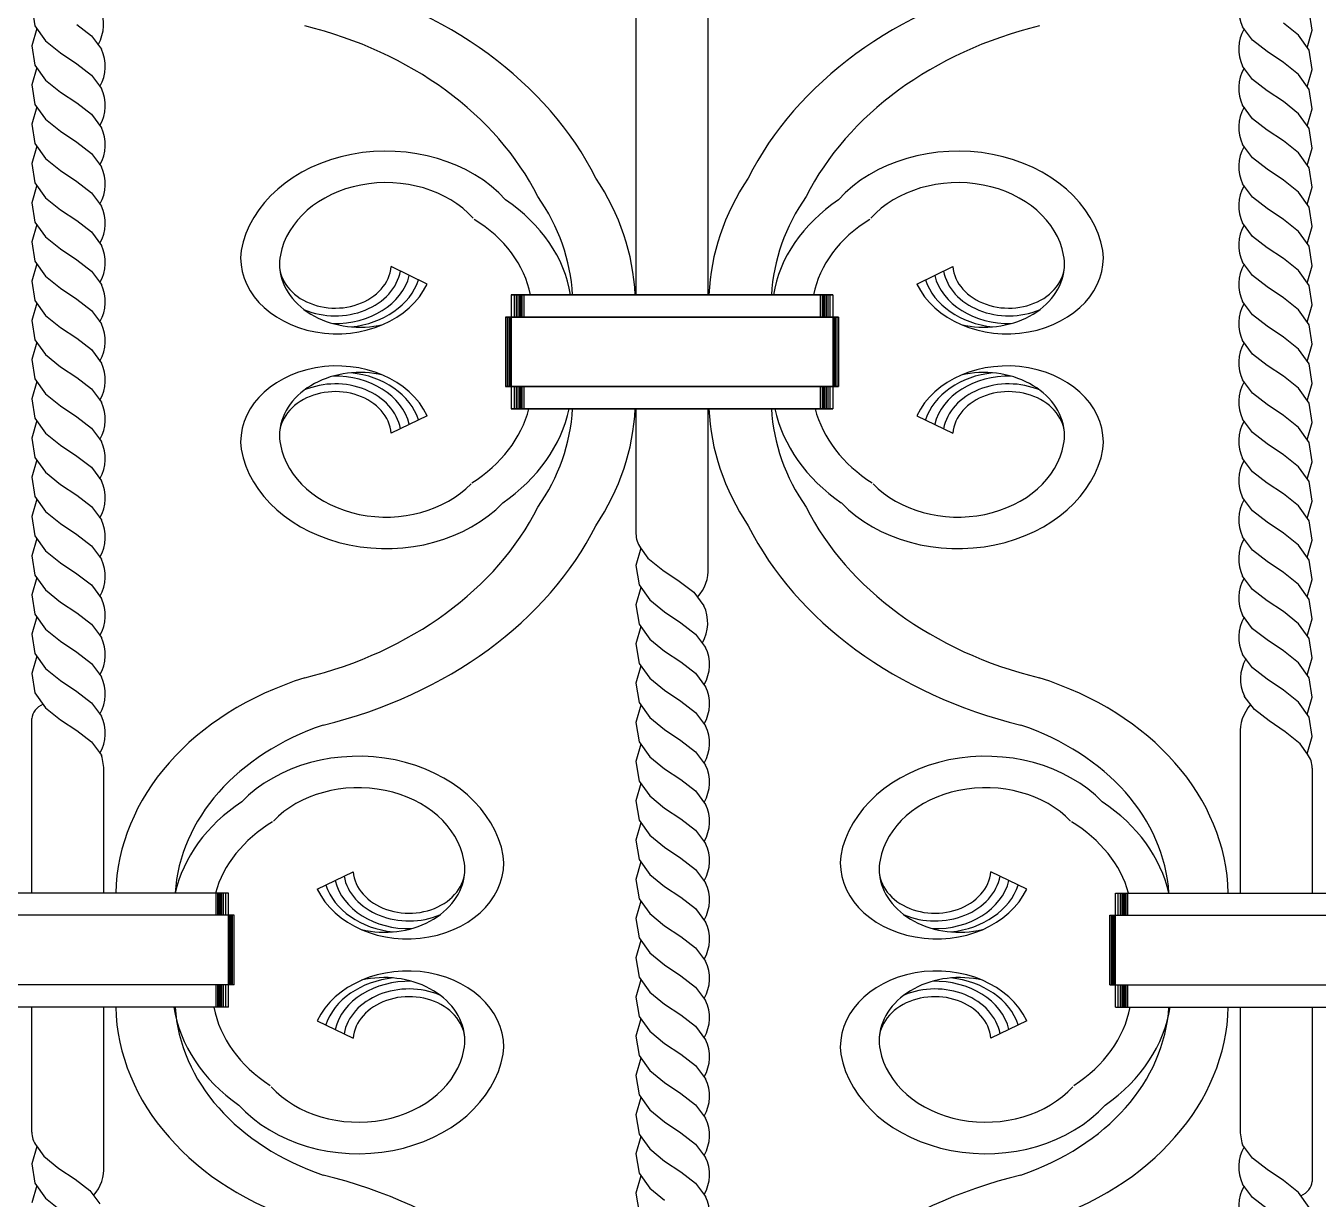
# Model space of a CAD drawing. Extents: x 12262 to 40734, y 30451 to 49613.
# Drawn here: x 31187.1 to 31572.5, y 44586.1 to 44936.1 of the extents above; entities that cross this region are included whole.
import ezdxf

# ---------------------------------------------------------------- set-up
doc = ezdxf.new("R2010")
doc.units = 0
doc.header["$LTSCALE"] = 0.85
doc.header["$MEASUREMENT"] = 0
doc.layers.get('0').update_dxf_attribs({"linetype": 'CONTINUOUS'})

# ---------------------------------------------------------------- blocks, each defined once
blk = doc.blocks.new('A$C2EF91AEA')
for p, q in [((2231.8, 1539.19), (2231.8, 1780.74)), ((2253.27, 1539.19), (2253.27, 1776.14)), ((2051.6, 1625.19), (2052.54, 1619.41)), ((2433.47, 1618.1), (2432.53, 1623.88)), ((2052.54, 1619.41), (2055.69, 1614.97)), ((2065.02, 1619.83), (2069.39, 1616.46)), ((2412.68, 1619.13), (2412.68, 1619.15)), ((2415.67, 1615.13), (2412.68, 1619.13)), ((2429.37, 1616.62), (2424.92, 1620.22)), ((2053.07, 1618.67), (2051.6, 1613.49)), ((2055.69, 1614.97), (2060.15, 1611.37)), ((2069.39, 1616.46), (2072.38, 1612.46)), ((2420.05, 1611.76), (2415.67, 1615.13)), ((2432.53, 1612.18), (2429.37, 1616.62)), ((2432, 1612.92), (2433.47, 1618.1)), ((2051.6, 1613.49), (2052.54, 1607.71)), ((2060.15, 1611.37), (2065.02, 1608.13)), ((2072.38, 1612.46), (2072.38, 1612.44)), ((2424.92, 1608.52), (2420.05, 1611.76)), ((2433.47, 1606.4), (2432.53, 1612.18)), ((2052.54, 1607.71), (2055.69, 1603.27)), ((2065.02, 1608.13), (2069.39, 1604.76)), ((2412.68, 1607.43), (2412.68, 1607.45)), ((2415.67, 1603.43), (2412.68, 1607.43)), ((2429.37, 1604.92), (2424.92, 1608.52)), ((2053.07, 1606.97), (2051.6, 1601.79)), ((2069.39, 1604.76), (2072.38, 1600.76)), ((2420.05, 1600.06), (2415.67, 1603.43)), ((2432.53, 1600.48), (2429.37, 1604.92)), ((2432, 1601.22), (2433.47, 1606.4)), ((2051.6, 1601.79), (2052.54, 1596.01)), ((2055.69, 1603.27), (2060.15, 1599.67)), ((2060.15, 1599.67), (2065.02, 1596.44)), ((2072.38, 1600.76), (2072.38, 1600.74)), ((2424.92, 1596.82), (2420.05, 1600.06)), ((2433.47, 1594.7), (2432.53, 1600.48)), ((2052.54, 1596.01), (2055.69, 1591.57)), ((2065.02, 1596.44), (2069.39, 1593.06)), ((2412.68, 1595.74), (2412.68, 1595.75)), ((2415.67, 1591.73), (2412.68, 1595.74)), ((2429.37, 1593.22), (2424.92, 1596.82)), ((2053.07, 1595.27), (2051.6, 1590.09)), ((2069.39, 1593.06), (2072.38, 1589.06)), ((2420.05, 1588.36), (2415.67, 1591.73)), ((2432.53, 1588.78), (2429.37, 1593.22)), ((2432, 1589.52), (2433.47, 1594.7)), ((2051.6, 1590.09), (2052.54, 1584.31)), ((2055.69, 1591.57), (2060.15, 1587.98)), ((2060.15, 1587.98), (2065.02, 1584.74)), ((2072.38, 1589.06), (2072.38, 1589.04)), ((2424.92, 1585.12), (2420.05, 1588.36)), ((2433.47, 1583), (2432.53, 1588.78)), ((2052.54, 1584.31), (2055.69, 1579.87)), ((2065.02, 1584.74), (2069.39, 1581.36)), ((2412.68, 1584.04), (2412.68, 1584.05)), ((2415.67, 1580.03), (2412.68, 1584.04)), ((2429.37, 1581.52), (2424.92, 1585.12)), ((2053.07, 1583.57), (2051.6, 1578.39)), ((2069.39, 1581.36), (2072.38, 1577.36)), ((2432.53, 1577.08), (2429.37, 1581.52)), ((2432, 1577.82), (2433.47, 1583)), ((2051.6, 1578.39), (2052.54, 1572.61)), ((2055.69, 1579.87), (2060.15, 1576.28)), ((2072.38, 1577.36), (2072.38, 1577.34)), ((2420.05, 1576.66), (2415.67, 1580.03)), ((2424.92, 1573.42), (2420.05, 1576.66)), ((2433.47, 1571.3), (2432.53, 1577.08)), ((2052.54, 1572.61), (2055.69, 1568.17)), ((2060.15, 1576.28), (2065.02, 1573.04)), ((2065.02, 1573.04), (2069.39, 1569.66)), ((2429.37, 1569.82), (2424.92, 1573.42)), ((2053.07, 1571.87), (2051.6, 1566.69)), ((2069.39, 1569.66), (2072.38, 1565.66)), ((2412.68, 1572.34), (2412.68, 1572.36)), ((2415.67, 1568.33), (2412.68, 1572.34)), ((2432.53, 1565.38), (2429.37, 1569.82)), ((2432, 1566.13), (2433.47, 1571.3)), ((2051.6, 1566.69), (2052.54, 1560.91)), ((2055.69, 1568.17), (2060.15, 1564.58)), ((2072.38, 1565.66), (2072.38, 1565.64)), ((2420.05, 1564.96), (2415.67, 1568.33)), ((2424.92, 1561.72), (2420.05, 1564.96)), ((2433.47, 1559.6), (2432.53, 1565.38)), ((2052.54, 1560.91), (2055.69, 1556.47)), ((2060.15, 1564.58), (2065.02, 1561.34)), ((2065.02, 1561.34), (2069.39, 1557.96)), ((2429.37, 1558.13), (2424.92, 1561.72)), ((2053.07, 1560.17), (2051.6, 1555)), ((2069.39, 1557.96), (2072.38, 1553.96)), ((2412.68, 1560.64), (2412.68, 1560.66)), ((2415.67, 1556.63), (2412.68, 1560.64)), ((2432.53, 1553.68), (2429.37, 1558.13)), ((2432, 1554.43), (2433.47, 1559.6)), ((2051.6, 1555), (2052.54, 1549.21)), ((2055.69, 1556.47), (2060.15, 1552.88)), ((2072.38, 1553.96), (2072.38, 1553.94)), ((2420.05, 1553.26), (2415.67, 1556.63)), ((2424.92, 1550.02), (2420.05, 1553.26)), ((2433.47, 1547.9), (2432.53, 1553.68)), ((2060.15, 1552.88), (2065.02, 1549.64)), ((2065.02, 1549.64), (2069.39, 1546.26)), ((2429.37, 1546.43), (2424.92, 1550.02)), ((2053.07, 1548.47), (2051.6, 1543.3)), ((2052.54, 1549.21), (2055.69, 1544.77)), ((2069.39, 1546.26), (2072.38, 1542.26)), ((2169.49, 1542.42), (2158.77, 1547.63)), ((2315.58, 1542.42), (2326.29, 1547.63)), ((2412.68, 1548.94), (2412.68, 1548.96)), ((2415.67, 1544.94), (2412.68, 1548.94)), ((2432.53, 1541.98), (2429.37, 1546.43)), ((2432, 1542.73), (2433.47, 1547.9)), ((2051.6, 1543.3), (2052.54, 1537.52)), ((2055.69, 1544.77), (2060.15, 1541.18)), ((2072.38, 1542.26), (2072.38, 1542.24)), ((2420.05, 1541.56), (2415.67, 1544.94)), ((2433.47, 1536.2), (2432.53, 1541.98)), ((2060.15, 1541.18), (2065.02, 1537.94)), ((2065.02, 1537.94), (2069.39, 1534.56)), ((2194.59, 1539.19), (2194.59, 1505.21)), ((2194.59, 1539.19), (2194.59, 1532.58)), ((2194.59, 1539.19), (2194.59, 1532.58)), ((2194.59, 1539.19), (2194.59, 1505.21)), ((2290.48, 1539.19), (2194.59, 1539.19)), ((2194.59, 1539.19), (2290.48, 1539.19)), ((2195.42, 1539.19), (2195.42, 1532.58)), ((2195.42, 1539.19), (2195.42, 1532.58)), ((2196.09, 1539.19), (2196.09, 1532.58)), ((2196.09, 1539.19), (2196.09, 1532.58)), ((2196.6, 1539.19), (2196.6, 1532.58)), ((2196.6, 1539.19), (2196.6, 1532.58)), ((2197.01, 1539.19), (2197.01, 1532.58)), ((2197.01, 1539.19), (2197.01, 1532.58)), ((2197.35, 1539.19), (2197.35, 1532.58)), ((2197.35, 1539.19), (2197.35, 1532.58)), ((2197.6, 1539.19), (2197.6, 1532.58)), ((2197.6, 1539.19), (2197.6, 1532.58)), ((2197.77, 1539.19), (2197.77, 1532.58)), ((2197.77, 1539.19), (2197.77, 1532.58)), ((2198.33, 1539.19), (2198.33, 1532.58)), ((2198.33, 1539.19), (2198.33, 1532.58)), ((2286.73, 1539.19), (2286.73, 1532.58)), ((2286.73, 1539.19), (2286.73, 1532.58)), ((2287.3, 1539.19), (2287.3, 1532.58)), ((2287.3, 1539.19), (2287.3, 1532.58)), ((2287.47, 1539.19), (2287.47, 1532.58)), ((2287.47, 1539.19), (2287.47, 1532.58)), ((2287.72, 1539.19), (2287.72, 1532.58)), ((2287.72, 1539.19), (2287.72, 1532.58)), ((2288.05, 1539.19), (2288.05, 1532.58)), ((2288.05, 1539.19), (2288.05, 1532.58)), ((2288.47, 1539.19), (2288.47, 1532.58)), ((2288.47, 1539.19), (2288.47, 1532.58)), ((2288.97, 1539.19), (2288.97, 1532.58)), ((2288.97, 1539.19), (2288.97, 1532.58)), ((2289.64, 1539.19), (2289.64, 1532.58)), ((2289.64, 1539.19), (2289.64, 1532.58)), ((2290.48, 1539.19), (2290.48, 1505.21)), ((2290.48, 1539.19), (2290.48, 1532.58)), ((2290.48, 1539.19), (2290.48, 1532.58)), ((2290.48, 1539.19), (2290.48, 1505.21)), ((2424.92, 1538.32), (2420.05, 1541.56)), ((2429.37, 1534.73), (2424.92, 1538.32)), ((2053.07, 1536.77), (2051.6, 1531.6)), ((2052.54, 1537.52), (2055.69, 1533.07)), ((2069.39, 1534.56), (2072.38, 1530.56)), ((2412.68, 1537.24), (2412.68, 1537.26)), ((2415.67, 1533.24), (2412.68, 1537.24)), ((2432.53, 1530.28), (2429.37, 1534.73)), ((2432, 1531.03), (2433.47, 1536.2)), ((2051.6, 1531.6), (2052.54, 1525.82)), ((2055.69, 1533.07), (2060.15, 1529.48)), ((2072.38, 1530.56), (2072.38, 1530.54)), ((2192.92, 1532.58), (2192.92, 1511.83)), ((2192.92, 1532.58), (2192.92, 1511.83)), ((2292.15, 1532.58), (2192.92, 1532.58)), ((2192.92, 1532.58), (2292.15, 1532.58)), ((2193.42, 1532.58), (2193.42, 1511.83)), ((2193.42, 1532.58), (2193.42, 1511.83)), ((2193.84, 1532.58), (2193.84, 1511.83)), ((2193.84, 1532.58), (2193.84, 1511.83)), ((2194.17, 1532.58), (2194.17, 1511.83)), ((2194.17, 1532.58), (2194.17, 1511.83)), ((2194.34, 1532.58), (2194.34, 1511.83)), ((2194.34, 1532.58), (2194.34, 1511.83)), ((2290.73, 1532.58), (2290.73, 1511.83)), ((2290.73, 1532.58), (2290.73, 1511.83)), ((2290.89, 1532.58), (2290.89, 1511.83)), ((2290.89, 1532.58), (2290.89, 1511.83)), ((2291.23, 1532.58), (2291.23, 1511.83)), ((2291.23, 1532.58), (2291.23, 1511.83)), ((2291.65, 1532.58), (2291.65, 1511.83)), ((2291.65, 1532.58), (2291.65, 1511.83)), ((2292.15, 1532.58), (2292.15, 1511.83)), ((2292.15, 1532.58), (2292.15, 1511.83)), ((2420.05, 1529.86), (2415.67, 1533.24)), ((2433.47, 1524.5), (2432.53, 1530.28)), ((2060.15, 1529.48), (2065.02, 1526.24)), ((2065.02, 1526.24), (2069.39, 1522.86)), ((2424.92, 1526.62), (2420.05, 1529.86)), ((2429.37, 1523.03), (2424.92, 1526.62)), ((2053.07, 1525.07), (2051.6, 1519.9)), ((2052.54, 1525.82), (2055.69, 1521.37)), ((2069.39, 1522.86), (2072.38, 1518.86)), ((2412.68, 1525.54), (2412.68, 1525.56)), ((2415.67, 1521.54), (2412.68, 1525.54)), ((2432.53, 1518.59), (2429.37, 1523.03)), ((2432, 1519.33), (2433.47, 1524.5)), ((2051.6, 1519.9), (2052.54, 1514.12)), ((2055.69, 1521.37), (2060.15, 1517.78)), ((2072.38, 1518.86), (2072.38, 1518.84)), ((2420.05, 1518.16), (2415.67, 1521.54)), ((2433.47, 1512.8), (2432.53, 1518.59)), ((2060.15, 1517.78), (2065.02, 1514.54)), ((2424.92, 1514.92), (2420.05, 1518.16)), ((2429.37, 1511.33), (2424.92, 1514.92)), ((2053.07, 1513.37), (2051.6, 1508.2)), ((2052.54, 1514.12), (2055.69, 1509.68)), ((2065.02, 1514.54), (2069.39, 1511.17)), ((2069.39, 1511.17), (2072.38, 1507.16)), ((2292.15, 1511.83), (2192.92, 1511.83)), ((2192.92, 1511.83), (2292.15, 1511.83)), ((2194.59, 1511.83), (2194.59, 1505.21)), ((2194.59, 1511.83), (2194.59, 1505.21)), ((2195.42, 1511.83), (2195.42, 1505.21)), ((2195.42, 1511.83), (2195.42, 1505.21)), ((2196.09, 1511.83), (2196.09, 1505.21)), ((2196.09, 1511.83), (2196.09, 1505.21)), ((2196.6, 1511.83), (2196.6, 1505.21)), ((2196.6, 1511.83), (2196.6, 1505.21)), ((2197.01, 1511.83), (2197.01, 1505.21)), ((2197.01, 1511.83), (2197.01, 1505.21)), ((2197.35, 1511.83), (2197.35, 1505.21)), ((2197.35, 1511.83), (2197.35, 1505.21)), ((2197.6, 1511.83), (2197.6, 1505.21)), ((2197.6, 1511.83), (2197.6, 1505.21)), ((2197.77, 1511.83), (2197.77, 1505.21)), ((2197.77, 1511.83), (2197.77, 1505.21)), ((2198.33, 1511.83), (2198.33, 1505.21)), ((2198.33, 1511.83), (2198.33, 1505.21)), ((2286.73, 1511.83), (2286.73, 1505.21)), ((2286.73, 1511.83), (2286.73, 1505.21)), ((2287.3, 1511.83), (2287.3, 1505.21)), ((2287.3, 1511.83), (2287.3, 1505.21)), ((2287.47, 1511.83), (2287.47, 1505.21)), ((2287.47, 1511.83), (2287.47, 1505.21)), ((2287.72, 1511.83), (2287.72, 1505.21)), ((2287.72, 1511.83), (2287.72, 1505.21)), ((2288.05, 1511.83), (2288.05, 1505.21)), ((2288.05, 1511.83), (2288.05, 1505.21)), ((2288.47, 1511.83), (2288.47, 1505.21)), ((2288.47, 1511.83), (2288.47, 1505.21)), ((2288.97, 1511.83), (2288.97, 1505.21)), ((2288.97, 1511.83), (2288.97, 1505.21)), ((2289.64, 1511.83), (2289.64, 1505.21)), ((2289.64, 1511.83), (2289.64, 1505.21)), ((2290.48, 1511.83), (2290.48, 1505.21)), ((2290.48, 1511.83), (2290.48, 1505.21)), ((2412.68, 1513.84), (2412.68, 1513.86)), ((2415.67, 1509.84), (2412.68, 1513.84)), ((2432.53, 1506.89), (2429.37, 1511.33)), ((2432, 1507.63), (2433.47, 1512.8)), ((2051.6, 1508.2), (2052.54, 1502.42)), ((2055.69, 1509.68), (2060.15, 1506.08)), ((2072.38, 1507.16), (2072.38, 1507.14)), ((2420.05, 1506.46), (2415.67, 1509.84)), ((2060.15, 1506.08), (2065.02, 1502.84)), ((2169.49, 1503.17), (2158.77, 1497.96)), ((2290.48, 1505.21), (2194.59, 1505.21)), ((2194.59, 1505.21), (2290.48, 1505.21)), ((2231.8, 1467.93), (2231.8, 1505.21)), ((2253.27, 1456.1), (2253.27, 1505.21)), ((2315.58, 1503.17), (2326.29, 1497.96)), ((2424.92, 1503.22), (2420.05, 1506.46)), ((2429.37, 1499.63), (2424.92, 1503.22)), ((2433.47, 1501.11), (2432.53, 1506.89)), ((2053.07, 1501.68), (2051.6, 1496.5)), ((2052.54, 1502.42), (2055.69, 1497.98)), ((2065.02, 1502.84), (2069.39, 1499.47)), ((2069.39, 1499.47), (2072.38, 1495.46)), ((2412.68, 1502.14), (2412.68, 1502.16)), ((2415.67, 1498.14), (2412.68, 1502.14)), ((2432.53, 1495.19), (2429.37, 1499.63)), ((2432, 1495.93), (2433.47, 1501.11)), ((2051.6, 1496.5), (2052.54, 1490.72)), ((2055.69, 1497.98), (2060.15, 1494.38)), ((2072.38, 1495.46), (2072.38, 1495.45)), ((2420.05, 1494.76), (2415.67, 1498.14)), ((2060.15, 1494.38), (2065.02, 1491.14)), ((2424.92, 1491.52), (2420.05, 1494.76)), ((2429.37, 1487.93), (2424.92, 1491.52)), ((2433.47, 1489.41), (2432.53, 1495.19)), ((2053.07, 1489.98), (2051.6, 1484.8)), ((2052.54, 1490.72), (2055.69, 1486.28)), ((2065.02, 1491.14), (2069.39, 1487.77)), ((2069.39, 1487.77), (2072.38, 1483.76)), ((2412.68, 1490.44), (2412.68, 1490.46)), ((2415.67, 1486.44), (2412.68, 1490.44)), ((2432.53, 1483.49), (2429.37, 1487.93)), ((2432, 1484.23), (2433.47, 1489.41)), ((2051.6, 1484.8), (2052.54, 1479.02)), ((2055.69, 1486.28), (2060.15, 1482.68)), ((2420.05, 1483.06), (2415.67, 1486.44)), ((2060.15, 1482.68), (2065.02, 1479.44)), ((2072.38, 1483.76), (2072.38, 1483.75)), ((2424.92, 1479.83), (2420.05, 1483.06)), ((2433.47, 1477.71), (2432.53, 1483.49)), ((2053.07, 1478.28), (2051.6, 1473.1)), ((2052.54, 1479.02), (2055.69, 1474.58)), ((2065.02, 1479.44), (2069.39, 1476.07)), ((2412.68, 1478.74), (2412.68, 1478.76)), ((2415.67, 1474.74), (2412.68, 1478.74)), ((2429.37, 1476.23), (2424.92, 1479.83)), ((2432.53, 1471.79), (2429.37, 1476.23)), ((2432, 1472.53), (2433.47, 1477.71)), ((2051.6, 1473.1), (2052.54, 1467.32)), ((2055.69, 1474.58), (2060.15, 1470.98)), ((2069.39, 1476.07), (2072.38, 1472.06)), ((2420.05, 1471.37), (2415.67, 1474.74)), ((2060.15, 1470.98), (2065.02, 1467.74)), ((2072.38, 1472.06), (2072.38, 1472.05)), ((2424.92, 1468.13), (2420.05, 1471.37)), ((2433.47, 1466.01), (2432.53, 1471.79)), ((2053.07, 1466.58), (2051.6, 1461.4)), ((2052.54, 1467.32), (2055.69, 1462.88)), ((2065.02, 1467.74), (2069.39, 1464.37)), ((2412.68, 1467.04), (2412.68, 1467.06)), ((2415.67, 1463.04), (2412.68, 1467.04)), ((2429.37, 1464.53), (2424.92, 1468.13)), ((2432, 1460.83), (2433.47, 1466.01)), ((2051.6, 1461.4), (2052.54, 1455.62)), ((2055.69, 1462.88), (2060.15, 1459.28)), ((2069.39, 1464.37), (2072.38, 1460.37)), ((2233.26, 1463.65), (2231.79, 1458.47)), ((2233.17, 1463.77), (2235.35, 1460.69)), ((2235.35, 1460.69), (2239.81, 1457.1)), ((2420.05, 1459.67), (2415.67, 1463.04)), ((2432.53, 1460.09), (2429.37, 1464.53)), ((2060.15, 1459.28), (2065.02, 1456.04)), ((2072.38, 1460.37), (2072.38, 1460.35)), ((2231.79, 1458.47), (2232.73, 1452.69)), ((2239.81, 1457.1), (2244.68, 1453.86)), ((2424.92, 1456.43), (2420.05, 1459.67)), ((2433.47, 1454.31), (2432.53, 1460.09)), ((2053.07, 1454.88), (2051.6, 1449.7)), ((2052.54, 1455.62), (2055.69, 1451.18)), ((2065.02, 1456.04), (2069.39, 1452.67)), ((2244.68, 1453.86), (2249.06, 1450.49)), ((2412.68, 1455.35), (2412.68, 1455.36)), ((2415.67, 1451.34), (2412.68, 1455.35)), ((2429.37, 1452.83), (2424.92, 1456.43)), ((2432, 1449.13), (2433.47, 1454.31)), ((2051.6, 1449.7), (2052.54, 1443.92)), ((2055.69, 1451.18), (2060.15, 1447.58)), ((2069.39, 1452.67), (2072.38, 1448.67)), ((2233.26, 1451.95), (2231.79, 1446.78)), ((2232.73, 1452.69), (2235.88, 1448.25)), ((2249.06, 1450.49), (2252.04, 1446.48)), ((2420.05, 1447.97), (2415.67, 1451.34)), ((2432.53, 1448.39), (2429.37, 1452.83)), ((2060.15, 1447.58), (2065.02, 1444.35)), ((2072.38, 1448.67), (2072.38, 1448.65)), ((2231.79, 1446.78), (2232.73, 1440.99)), ((2235.88, 1448.25), (2240.34, 1444.66)), ((2252.04, 1446.48), (2252.05, 1446.46)), ((2424.92, 1444.73), (2420.05, 1447.97)), ((2433.47, 1442.61), (2432.53, 1448.39)), ((2053.07, 1443.18), (2051.6, 1438)), ((2052.54, 1443.92), (2055.69, 1439.48)), ((2065.02, 1444.35), (2069.39, 1440.97)), ((2240.34, 1444.66), (2245.21, 1441.42)), ((2412.68, 1443.65), (2412.68, 1443.66)), ((2415.67, 1439.64), (2412.68, 1443.65)), ((2429.37, 1441.13), (2424.92, 1444.73)), ((2432, 1437.43), (2433.47, 1442.61)), ((2051.6, 1438), (2052.54, 1432.22)), ((2055.69, 1439.48), (2060.15, 1435.89)), ((2069.39, 1440.97), (2072.38, 1436.97)), ((2233.26, 1440.25), (2231.79, 1435.08)), ((2232.73, 1440.99), (2235.88, 1436.55)), ((2245.21, 1441.42), (2249.58, 1438.04)), ((2249.58, 1438.04), (2252.57, 1434.04)), ((2420.05, 1436.27), (2415.67, 1439.64)), ((2432.53, 1436.69), (2429.37, 1441.13)), ((2060.15, 1435.89), (2065.02, 1432.65)), ((2072.38, 1436.97), (2072.38, 1436.95)), ((2231.79, 1435.08), (2232.73, 1429.3)), ((2235.88, 1436.55), (2240.34, 1432.96)), ((2252.57, 1434.04), (2252.57, 1434.02)), ((2424.92, 1433.03), (2420.05, 1436.27)), ((2433.47, 1430.91), (2432.53, 1436.69)), ((2053.07, 1431.48), (2051.6, 1426.3)), ((2052.54, 1432.22), (2055.69, 1427.78)), ((2065.02, 1432.65), (2069.39, 1429.27)), ((2240.34, 1432.96), (2245.21, 1429.72)), ((2412.68, 1431.95), (2412.68, 1431.96)), ((2415.67, 1427.94), (2412.68, 1431.95)), ((2429.37, 1429.43), (2424.92, 1433.03)), ((2432, 1425.74), (2433.47, 1430.91)), ((2051.6, 1426.3), (2052.54, 1420.52)), ((2055.69, 1427.78), (2060.15, 1424.19)), ((2069.39, 1429.27), (2072.38, 1425.27)), ((2233.26, 1428.55), (2231.79, 1423.38)), ((2232.73, 1429.3), (2235.88, 1424.85)), ((2245.21, 1429.72), (2249.58, 1426.34)), ((2249.58, 1426.34), (2252.57, 1422.34)), ((2420.05, 1424.57), (2415.67, 1427.94)), ((2432.53, 1424.99), (2429.37, 1429.43)), ((2060.15, 1424.19), (2065.02, 1420.95)), ((2072.38, 1425.27), (2072.38, 1425.25)), ((2231.79, 1423.38), (2232.73, 1417.6)), ((2235.88, 1424.85), (2240.34, 1421.26)), ((2252.57, 1422.34), (2252.57, 1422.32)), ((2424.92, 1421.33), (2420.05, 1424.57)), ((2433.47, 1419.21), (2432.53, 1424.99)), ((2052.54, 1420.52), (2055.69, 1416.08)), ((2065.02, 1420.95), (2069.39, 1417.57)), ((2240.34, 1421.26), (2245.21, 1418.02)), ((2413.21, 1419.5), (2413.21, 1419.52)), ((2416.2, 1415.5), (2413.21, 1419.5)), ((2429.37, 1417.73), (2424.92, 1421.33)), ((2432, 1414.04), (2433.47, 1419.21)), ((2055.69, 1416.08), (2060.15, 1412.49)), ((2069.39, 1417.57), (2072.38, 1413.57)), ((2233.26, 1416.85), (2231.79, 1411.68)), ((2232.73, 1417.6), (2235.88, 1413.15)), ((2245.21, 1418.02), (2249.58, 1414.64)), ((2249.58, 1414.64), (2252.57, 1410.64)), ((2420.58, 1412.13), (2416.2, 1415.5)), ((2432.53, 1413.29), (2429.37, 1417.73)), ((2051.61, 1360.78), (2051.61, 1412.83)), ((2060.15, 1412.49), (2065.02, 1409.25)), ((2072.38, 1413.57), (2072.38, 1413.55)), ((2231.79, 1411.68), (2232.73, 1405.9)), ((2235.88, 1413.15), (2240.34, 1409.56)), ((2252.57, 1410.64), (2252.57, 1410.62)), ((2425.44, 1408.89), (2420.58, 1412.13)), ((2433.47, 1407.51), (2432.53, 1413.29)), ((2065.02, 1409.25), (2069.39, 1405.87)), ((2240.34, 1409.56), (2245.21, 1406.32)), ((2411.99, 1409.89), (2411.99, 1360.78)), ((2429.9, 1405.29), (2425.44, 1408.89)), ((2432, 1402.34), (2433.47, 1407.51)), ((2069.39, 1405.87), (2072.38, 1401.87)), ((2233.26, 1405.15), (2231.79, 1399.98)), ((2232.73, 1405.9), (2235.88, 1401.46)), ((2245.21, 1406.32), (2249.58, 1402.95)), ((2249.58, 1402.95), (2252.57, 1398.94)), ((2432.09, 1402.21), (2429.9, 1405.29)), ((2072.38, 1401.87), (2072.38, 1401.85)), ((2231.79, 1399.98), (2232.73, 1394.2)), ((2235.88, 1401.46), (2240.34, 1397.86)), ((2073.08, 1360.78), (2073.08, 1397.05)), ((2240.34, 1397.86), (2245.21, 1394.62)), ((2252.57, 1398.94), (2252.57, 1398.92)), ((2433.46, 1398.06), (2433.46, 1360.78)), ((2233.26, 1393.46), (2231.79, 1388.28)), ((2232.73, 1394.2), (2235.88, 1389.76)), ((2245.21, 1394.62), (2249.58, 1391.25)), ((2231.79, 1388.28), (2232.73, 1382.5)), ((2235.88, 1389.76), (2240.34, 1386.16)), ((2249.58, 1391.25), (2252.57, 1387.24)), ((2240.34, 1386.16), (2245.21, 1382.92)), ((2252.57, 1387.24), (2252.57, 1387.23)), ((2233.26, 1381.76), (2231.79, 1376.58)), ((2232.73, 1382.5), (2235.88, 1378.06)), ((2245.21, 1382.92), (2249.58, 1379.55)), ((2231.79, 1376.58), (2232.73, 1370.8)), ((2235.88, 1378.06), (2240.34, 1374.46)), ((2249.58, 1379.55), (2252.57, 1375.54)), ((2240.34, 1374.46), (2245.21, 1371.22)), ((2252.57, 1375.54), (2252.57, 1375.53)), ((2233.26, 1370.06), (2231.79, 1364.88)), ((2232.73, 1370.8), (2235.88, 1366.36)), ((2245.21, 1371.22), (2249.58, 1367.85)), ((2136.74, 1361.96), (2147.46, 1367.17)), ((2231.79, 1364.88), (2232.73, 1359.1)), ((2235.88, 1366.36), (2240.34, 1362.76)), ((2249.58, 1367.85), (2252.57, 1363.84)), ((2348.32, 1361.96), (2337.61, 1367.17)), ((2110.29, 1360.78), (2014.4, 1360.78)), ((2106.54, 1354.16), (2106.54, 1360.78)), ((2107.11, 1354.16), (2107.11, 1360.78)), ((2107.27, 1354.16), (2107.27, 1360.78)), ((2107.53, 1354.16), (2107.53, 1360.78)), ((2107.86, 1354.16), (2107.86, 1360.78)), ((2108.28, 1354.16), (2108.28, 1360.78)), ((2108.78, 1354.16), (2108.78, 1360.78)), ((2109.45, 1354.16), (2109.45, 1360.78)), ((2110.29, 1326.79), (2110.29, 1360.78)), ((2110.29, 1354.16), (2110.29, 1360.78)), ((2240.34, 1362.76), (2245.21, 1359.52)), ((2252.57, 1363.84), (2252.57, 1363.83)), ((2374.78, 1360.78), (2470.67, 1360.78)), ((2374.78, 1354.16), (2374.78, 1360.78)), ((2374.78, 1326.79), (2374.78, 1360.78)), ((2375.62, 1354.16), (2375.62, 1360.78)), ((2376.28, 1354.16), (2376.28, 1360.78)), ((2376.79, 1354.16), (2376.79, 1360.78)), ((2377.2, 1354.16), (2377.2, 1360.78)), ((2377.54, 1354.16), (2377.54, 1360.78)), ((2377.79, 1354.16), (2377.79, 1360.78)), ((2377.96, 1354.16), (2377.96, 1360.78)), ((2378.52, 1354.16), (2378.52, 1360.78)), ((2233.26, 1358.36), (2231.79, 1353.18)), ((2232.73, 1359.1), (2235.88, 1354.66)), ((2245.21, 1359.52), (2249.58, 1356.15)), ((2111.96, 1354.16), (2012.73, 1354.16)), ((2110.54, 1333.41), (2110.54, 1354.16)), ((2110.7, 1333.41), (2110.7, 1354.16)), ((2111.04, 1333.41), (2111.04, 1354.16)), ((2111.46, 1333.41), (2111.46, 1354.16)), ((2111.96, 1333.41), (2111.96, 1354.16)), ((2231.79, 1353.18), (2232.73, 1347.4)), ((2235.88, 1354.66), (2240.34, 1351.06)), ((2249.58, 1356.15), (2252.57, 1352.15)), ((2373.11, 1354.16), (2472.34, 1354.16)), ((2373.11, 1333.41), (2373.11, 1354.16)), ((2373.61, 1333.41), (2373.61, 1354.16)), ((2374.03, 1333.41), (2374.03, 1354.16)), ((2374.36, 1333.41), (2374.36, 1354.16)), ((2374.53, 1333.41), (2374.53, 1354.16)), ((2240.34, 1351.06), (2245.21, 1347.82)), ((2252.57, 1352.15), (2252.57, 1352.13)), ((2233.26, 1346.66), (2231.79, 1341.48)), ((2232.73, 1347.4), (2235.88, 1342.96)), ((2245.21, 1347.82), (2249.58, 1344.45)), ((2231.79, 1341.48), (2232.73, 1335.7)), ((2235.88, 1342.96), (2240.34, 1339.36)), ((2249.58, 1344.45), (2252.57, 1340.45)), ((2240.34, 1339.36), (2245.21, 1336.13)), ((2252.57, 1340.45), (2252.57, 1340.43)), ((2233.26, 1334.96), (2231.79, 1329.78)), ((2232.73, 1335.7), (2235.88, 1331.26)), ((2245.21, 1336.13), (2249.58, 1332.75)), ((2111.96, 1333.41), (2012.73, 1333.41)), ((2106.54, 1326.79), (2106.54, 1333.41)), ((2107.11, 1326.79), (2107.11, 1333.41)), ((2107.27, 1326.79), (2107.27, 1333.41)), ((2107.53, 1326.79), (2107.53, 1333.41)), ((2107.86, 1326.79), (2107.86, 1333.41)), ((2108.28, 1326.79), (2108.28, 1333.41)), ((2108.78, 1326.79), (2108.78, 1333.41)), ((2109.45, 1326.79), (2109.45, 1333.41)), ((2110.29, 1326.79), (2110.29, 1333.41)), ((2231.79, 1329.78), (2232.73, 1324)), ((2235.88, 1331.26), (2240.34, 1327.67)), ((2249.58, 1332.75), (2252.57, 1328.75)), ((2373.11, 1333.41), (2472.34, 1333.41)), ((2374.78, 1326.79), (2374.78, 1333.41)), ((2375.62, 1326.79), (2375.62, 1333.41)), ((2376.28, 1326.79), (2376.28, 1333.41)), ((2376.79, 1326.79), (2376.79, 1333.41)), ((2377.2, 1326.79), (2377.2, 1333.41)), ((2377.54, 1326.79), (2377.54, 1333.41)), ((2377.79, 1326.79), (2377.79, 1333.41)), ((2377.96, 1326.79), (2377.96, 1333.41)), ((2378.52, 1326.79), (2378.52, 1333.41)), ((2110.29, 1326.79), (2014.4, 1326.79)), ((2051.61, 1289.52), (2051.61, 1326.79)), ((2073.08, 1277.68), (2073.08, 1326.79)), ((2240.34, 1327.67), (2245.21, 1324.43)), ((2252.57, 1328.75), (2252.57, 1328.73)), ((2374.78, 1326.79), (2470.67, 1326.79)), ((2411.99, 1326.79), (2411.99, 1290.52)), ((2433.46, 1326.79), (2433.46, 1274.74)), ((2136.74, 1322.7), (2147.46, 1317.5)), ((2233.26, 1323.26), (2231.79, 1318.08)), ((2232.73, 1324), (2235.88, 1319.56)), ((2245.21, 1324.43), (2249.58, 1321.05)), ((2348.32, 1322.7), (2337.61, 1317.5)), ((2235.88, 1319.56), (2240.34, 1315.97)), ((2249.58, 1321.05), (2252.57, 1317.05)), ((2231.79, 1318.08), (2232.73, 1312.3)), ((2240.34, 1315.97), (2245.21, 1312.73)), ((2252.57, 1317.05), (2252.57, 1317.03)), ((2233.26, 1311.56), (2231.79, 1306.39)), ((2232.73, 1312.3), (2235.88, 1307.86)), ((2245.21, 1312.73), (2249.58, 1309.35)), ((2235.88, 1307.86), (2240.34, 1304.27)), ((2249.58, 1309.35), (2252.57, 1305.35)), ((2231.79, 1306.39), (2232.73, 1300.6)), ((2240.34, 1304.27), (2245.21, 1301.03)), ((2252.57, 1305.35), (2252.57, 1305.33)), ((2233.26, 1299.86), (2231.79, 1294.69)), ((2232.73, 1300.6), (2235.88, 1296.16)), ((2245.21, 1301.03), (2249.58, 1297.65)), ((2235.88, 1296.16), (2240.34, 1292.57)), ((2249.58, 1297.65), (2252.57, 1293.65)), ((2231.79, 1294.69), (2232.73, 1288.91)), ((2240.34, 1292.57), (2245.21, 1289.33)), ((2252.57, 1293.65), (2252.57, 1293.63)), ((2233.26, 1288.16), (2231.79, 1282.99)), ((2232.73, 1288.91), (2235.88, 1284.46)), ((2245.21, 1289.33), (2249.58, 1285.95)), ((2053.07, 1285.24), (2051.6, 1280.06)), ((2052.98, 1285.36), (2055.16, 1282.28)), ((2235.88, 1284.46), (2240.34, 1280.87)), ((2249.58, 1285.95), (2252.57, 1281.95)), ((2412.68, 1285.7), (2412.68, 1285.72)), ((2415.67, 1281.7), (2412.68, 1285.7)), ((2051.6, 1280.06), (2052.54, 1274.28)), ((2055.16, 1282.28), (2059.62, 1278.68)), ((2231.79, 1282.99), (2232.73, 1277.21)), ((2240.34, 1280.87), (2245.21, 1277.63)), ((2252.57, 1281.95), (2252.57, 1281.93)), ((2420.05, 1278.32), (2415.67, 1281.7)), ((2059.62, 1278.68), (2064.49, 1275.45)), ((2233.26, 1276.46), (2231.79, 1271.29)), ((2232.73, 1277.21), (2235.88, 1272.76)), ((2245.21, 1277.63), (2249.58, 1274.25)), ((2424.92, 1275.08), (2420.05, 1278.32)), ((2053.07, 1273.54), (2051.6, 1268.36)), ((2052.54, 1274.28), (2055.69, 1269.84)), ((2064.49, 1275.45), (2068.87, 1272.07)), ((2068.87, 1272.07), (2071.85, 1268.07)), ((2235.88, 1272.76), (2240.34, 1269.17)), ((2249.58, 1274.25), (2252.57, 1270.25)), ((2412.68, 1274), (2412.68, 1274.02)), ((2415.67, 1270), (2412.68, 1274)), ((2429.37, 1271.49), (2424.92, 1275.08)), ((2055.69, 1269.84), (2060.15, 1266.24)), ((2231.79, 1271.29), (2232.73, 1265.51)), ((2252.57, 1270.25), (2252.57, 1270.23)), ((2420.05, 1266.62), (2415.67, 1270)), ((2432.53, 1267.05), (2429.37, 1271.49))]:
    blk.add_line(p, q)
for centre, major_axis, start_param, end_param in [((2100.2, 1536.18), (128.86, 0), 0.380418, 1.268707), ((2384.87, 1536.18), (128.86, 0), 1.872886, 2.761174), ((2430.13, 1624.24), (18.6, 0), 2.723114, 3.497742), ((2054.4, 1619.79), (18.6, 0), -0.418478, 0.356149), ((2100.2, 1536.18), (-110.2, 0), 3.522011, 4.4103), ((2384.87, 1536.18), (110.2, 0), 1.872886, 2.761174), ((2430.13, 1612.55), (18.6, 0), 2.723114, 3.497742), ((2054.93, 1607.34), (18.6, 0), -0.418478, 0.356149), ((2430.13, 1600.85), (18.6, 0), 2.723114, 3.497742), ((2054.93, 1595.65), (18.6, 0), -0.418478, 0.356149), ((2430.13, 1589.15), (18.6, 0), 2.723114, 3.497742), ((2054.93, 1583.95), (18.6, 0), -0.418478, 0.356149), ((2157.28, 1547.47), (-43.72, 0), 3.760788, 6.140062), ((2327.79, 1547.47), (-43.72, 0), 3.284716, 5.66399), ((2430.13, 1577.45), (18.6, 0), 2.723114, 3.497742), ((2054.93, 1572.25), (18.6, 0), -0.418478, 0.356149), ((2157.28, 1547.47), (-31.84, 0), 3.760788, 6.140062), ((2128.68, 1536.21), (102.94, 0), 0.036611, 0.482989), ((2356.39, 1536.21), (-102.94, 0), -0.482989, -0.036611), ((2327.79, 1547.47), (-31.84, 0), 3.284716, 5.66399), ((2430.13, 1565.75), (18.6, 0), 2.723114, 3.497742), ((2054.93, 1560.55), (-18.6, 0), 2.723114, 3.497742), ((2156.36, 1533.58), (56.35, 0), 0.126108, 0.865728), ((2128.2, 1536.31), (-84.76, 0), 3.184609, 3.643237), ((2356.86, 1536.31), (-84.76, 0), -0.501645, -0.043017), ((2328.7, 1533.58), (-56.35, 0), -0.865728, -0.126108), ((2156.18, 1533.77), (44.67, 0), 0.153942, 0.910569), ((2328.88, 1533.77), (44.67, 0), 2.231024, 2.98765), ((2430.13, 1554.05), (18.6, 0), 2.723114, 3.497742), ((2054.93, 1548.85), (18.6, 0), -0.418478, 0.356149), ((2142.57, 1550.29), (-28.69, 0), -0.093098, 2.787829), ((2142.12, 1548.45), (-16.68, 0), -0.199128, 3.079605), ((2342.49, 1550.29), (-28.69, 0), 0.353764, 3.23469), ((2342.94, 1548.45), (16.68, 0), 3.20358, 6.482313), ((2149.42, 1548.51), (-23.96, 0), 0.08094, 1.860939), ((2142.12, 1548.45), (19.59, 0), 4.223961, 6.143837), ((2342.94, 1548.45), (-19.59, 0), 0.139349, 2.059224), ((2335.64, 1548.51), (23.96, 0), 4.422247, 6.202245), ((2430.13, 1542.35), (18.6, 0), 2.723114, 3.497742), ((2054.93, 1537.15), (18.6, 0), -0.418478, 0.356149), ((2142.12, 1548.45), (22.5, 0), 4.678621, 6.08814), ((2143.71, 1548.52), (-24.04, 0), 1.701055, 2.882789), ((2341.35, 1548.52), (24.04, 0), 3.400397, 4.58213), ((2342.94, 1548.45), (-22.5, 0), 0.195046, 1.604564), ((2430.13, 1530.65), (18.6, 0), 2.723114, 3.497742), ((2054.93, 1525.45), (18.6, 0), -0.418478, 0.356149), ((2430.13, 1518.95), (-18.6, 0), -0.418478, 0.356149), ((2054.93, 1513.75), (18.6, 0), -0.418478, 0.356149), ((2142.57, 1495.3), (-28.69, 0), 3.495356, 6.376283), ((2342.49, 1495.3), (-28.69, 0), 3.048495, 5.929422), ((2149.42, 1497.08), (23.96, 0), 1.280654, 3.060652), ((2142.12, 1497.14), (22.5, 0), 0.195046, 1.604564), ((2143.71, 1497.07), (24.04, 0), 0.258804, 1.440537), ((2341.35, 1497.07), (-24.04, 0), -1.440537, -0.258804), ((2342.94, 1497.14), (-22.5, 0), 4.678621, 6.08814), ((2335.64, 1497.08), (23.96, 0), 0.08094, 1.860939), ((2142.12, 1497.14), (-16.68, 0), 3.20358, 6.482313), ((2142.12, 1497.14), (19.59, 0), 0.139349, 2.059224), ((2342.94, 1497.14), (-19.59, 0), 4.223961, 6.143837), ((2342.94, 1497.14), (16.68, 0), -0.199128, 3.079605), ((2430.13, 1507.25), (18.6, 0), 2.723114, 3.497742), ((2054.93, 1502.05), (18.6, 0), -0.418478, 0.356149), ((2152.14, 1513.06), (-48.75, 0), 2.252214, 2.936616), ((2151.9, 1513.32), (-60.84, 0), 2.291301, 2.972346), ((2128.2, 1508.09), (-84.76, 0), 2.639948, 3.098576), ((2128.68, 1508.19), (-102.94, 0), 2.658604, 3.104981), ((2356.39, 1508.19), (102.94, 0), 3.178204, 3.624581), ((2356.86, 1508.09), (84.76, 0), 3.184609, 3.643237), ((2333.17, 1513.32), (60.84, 0), 3.31084, 3.991884), ((2332.93, 1513.06), (48.75, 0), 3.346569, 4.030972), ((2430.13, 1495.55), (18.6, 0), 2.723114, 3.497742), ((2054.93, 1490.35), (18.6, 0), -0.418478, 0.356149), ((2157.28, 1498.12), (-43.72, 0), 0.143123, 2.489844), ((2157.28, 1498.12), (31.84, 0), 3.284716, 5.631437), ((2327.79, 1498.12), (-43.72, 0), 0.651749, 2.998469), ((2327.79, 1498.12), (-31.84, 0), 0.651749, 2.998469), ((2430.13, 1483.85), (18.6, 0), 2.723114, 3.497742), ((2054.93, 1478.65), (18.6, 0), -0.418478, 0.356149), ((2430.13, 1472.15), (18.6, 0), 2.723114, 3.497742), ((2100.2, 1508.22), (110.2, 0), -1.268707, -0.380418), ((2384.87, 1508.22), (-110.2, 0), 0.380418, 1.268707), ((2054.93, 1466.95), (18.6, 0), -0.418478, 0.356149), ((2100.2, 1508.22), (128.86, 0), -1.268707, -0.380418), ((2384.87, 1508.22), (-128.86, 0), 0.380418, 1.268707), ((2242.53, 1467.93), (10.74, 0), 3.141593, 3.653063), ((2430.13, 1460.46), (18.6, 0), 2.723114, 3.497742), ((2054.93, 1455.26), (18.6, 0), -0.418478, 0.356149), ((2235.64, 1456.97), (17.67, 0), -0.605864, 0.062232), ((2430.13, 1448.76), (-18.6, 0), -0.418478, 0.356149), ((2054.93, 1443.56), (18.6, 0), -0.418478, 0.356149), ((2234.6, 1441.37), (-18.6, 0), 2.723114, 3.497742), ((2430.13, 1437.06), (18.6, 0), 2.723114, 3.497742), ((2054.93, 1431.86), (18.6, 0), -0.418478, 0.356149), ((2235.12, 1428.93), (-18.6, 0), 2.723114, 3.497742), ((2430.66, 1424.62), (18.6, 0), 2.723114, 3.497742), ((2054.93, 1420.16), (18.6, 0), -0.418478, 0.356149), ((2165.68, 1359.4), (-89.08, 0), -1.194939, -0.019545), ((2235.12, 1417.23), (-18.6, 0), 2.723114, 3.497742), ((2319.38, 1359.4), (-89.08, 0), 3.161138, 4.336531), ((2058.26, 1412.49), (-6.67, 0), -1.056819, -0.064307), ((2429.62, 1409.02), (17.67, 0), 2.535729, 3.203825), ((2054.93, 1408.46), (18.6, 0), -0.418478, 0.356149), ((2166.97, 1357.9), (-72.73, 0), -1.169155, -0.050042), ((2235.12, 1405.53), (-18.6, 0), 2.723114, 3.497742), ((2318.1, 1357.9), (72.73, 0), 0.050042, 1.169155), ((2148.95, 1367), (43.72, 0), 0.143123, 2.489844), ((2336.11, 1367), (43.72, 0), 0.651749, 2.998469), ((2048.07, 1397.21), (-25.01, 0), 3.133545, 3.378221), ((2422.72, 1398.06), (-10.74, 0), 3.141593, 3.653063), ((2235.12, 1393.83), (-18.6, 0), 2.723114, 3.497742), ((2148.95, 1367), (31.84, 0), 0.143123, 2.489844), ((2336.11, 1367), (31.84, 0), 0.651749, 2.998469), ((2151.6, 1352.79), (-58.12, 0), -0.871612, -0.174665), ((2333.46, 1352.79), (-58.12, 0), 3.316258, 4.013205), ((2235.12, 1382.13), (-18.6, 0), 2.723114, 3.497742), ((2151.43, 1353.06), (46.11, 0), 2.224676, 2.928559), ((2333.63, 1353.06), (-46.11, 0), 3.354626, 4.058509), ((2235.12, 1370.43), (-18.6, 0), 2.723114, 3.497742), ((2163.66, 1369.83), (28.69, 0), 3.495356, 6.376283), ((2164.11, 1367.98), (-16.68, 0), 0.061988, 3.34072), ((2321.41, 1369.83), (-28.69, 0), -0.093098, 2.787829), ((2320.96, 1367.98), (-16.68, 0), -0.199128, 3.079605), ((2164.11, 1367.98), (-22.5, 0), 0.195046, 1.604564), ((2164.11, 1367.98), (19.59, 0), 3.280941, 5.200817), ((2156.81, 1368.05), (23.96, 0), 4.422247, 6.202245), ((2328.26, 1368.05), (-23.96, 0), 0.08094, 1.860939), ((2320.96, 1367.98), (-19.59, 0), 1.082368, 3.002244), ((2320.96, 1367.98), (-22.5, 0), 1.537028, 2.946547), ((2162.52, 1368.06), (24.04, 0), 3.400397, 4.58213), ((2235.12, 1358.73), (-18.6, 0), 2.723114, 3.497742), ((2322.55, 1368.06), (24.04, 0), -1.440537, -0.258804), ((2235.12, 1347.04), (-18.6, 0), 2.723114, 3.497742), ((2163.66, 1314.84), (28.69, 0), -0.093098, 2.787829), ((2235.12, 1335.34), (-18.6, 0), 2.723114, 3.497742), ((2321.41, 1314.84), (28.69, 0), 0.353764, 3.23469), ((2162.52, 1316.6), (-24.04, 0), -1.440537, -0.258804), ((2164.11, 1316.68), (22.5, 0), 1.537028, 2.946547), ((2156.81, 1316.62), (-23.96, 0), 3.222533, 5.002531), ((2328.26, 1316.62), (-23.96, 0), 4.422247, 6.202245), ((2320.96, 1316.68), (-22.5, 0), 3.336638, 4.746157), ((2322.55, 1316.6), (24.04, 0), 0.258804, 1.440537), ((2164.11, 1316.68), (-19.59, 0), 4.223961, 6.143837), ((2164.11, 1316.68), (-16.68, 0), 2.942465, 6.221198), ((2320.96, 1316.68), (16.68, 0), 0.061988, 3.34072), ((2320.96, 1316.68), (-19.59, 0), 3.280941, 5.200817), ((2165.68, 1328.17), (89.08, 0), 3.161138, 4.336531), ((2152.47, 1332.47), (58.95, 0), 3.263615, 3.986585), ((2166.97, 1329.67), (72.73, 0), 3.191635, 4.310748), ((2152.55, 1332.29), (-47.16, 0), 0.147937, 0.88405), ((2235.12, 1323.64), (-18.6, 0), 2.723114, 3.497742), ((2318.1, 1329.67), (-72.73, 0), 1.972438, 3.091551), ((2319.38, 1328.17), (89.08, 0), -1.194939, -0.019545), ((2332.51, 1332.29), (-47.16, 0), 2.257542, 2.993655), ((2332.59, 1332.47), (-58.95, 0), 2.296601, 3.019571), ((2235.12, 1311.94), (-18.6, 0), 2.723114, 3.497742), ((2148.95, 1317.66), (43.72, 0), 3.760788, 6.140062), ((2148.95, 1317.66), (31.84, 0), 3.760788, 6.140062), ((2336.11, 1317.66), (-43.72, 0), 0.143123, 2.522398), ((2336.11, 1317.66), (-31.84, 0), 0.143123, 2.522398), ((2235.12, 1300.24), (-18.6, 0), 2.723114, 3.497742), ((2235.12, 1288.54), (-18.6, 0), 2.723114, 3.497742), ((2062.34, 1289.52), (-10.74, 0), 0, 0.51147), ((2436.99, 1290.36), (25.01, 0), 3.133545, 3.378221), ((2430.13, 1279.11), (-18.6, 0), -0.418478, 0.356149), ((2235.12, 1276.84), (-18.6, 0), 2.723114, 3.497742), ((2055.45, 1278.55), (17.67, 0), -0.605864, 0.062232), ((2100.2, 1179.35), (128.86, 0), 0.380418, 1.268707), ((2384.87, 1179.35), (-128.86, 0), -1.268707, -0.380418), ((2430.13, 1267.41), (18.6, 0), 2.723114, 3.497742), ((2426.81, 1275.08), (6.67, 0), -1.056819, -0.064307), ((2235.12, 1265.14), (-18.6, 0), 2.723114, 3.497742)]:
    blk.add_ellipse(centre, major_axis=major_axis, ratio=0.79131, start_param=start_param, end_param=end_param)

msp = doc.modelspace()

# ---------------------------------------------------------------- block references
msp.add_blockref('A$C2EF91AEA', (29137.29, 43316.64))

doc.saveas('drawing.dxf')
